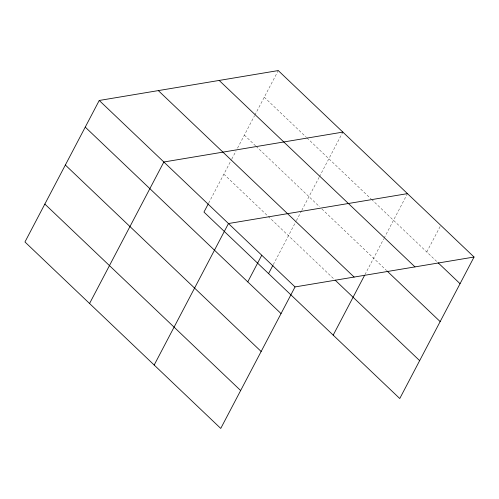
<?xml version="1.0" encoding="UTF-8"?>
<svg xmlns="http://www.w3.org/2000/svg" width="499" height="499" viewBox="0 0 499 499"><rect width="100%" height="100%" fill="white"/><g stroke="black" fill="none" stroke-linecap="round" stroke-linejoin="round"><path stroke-width="0.37" stroke-dasharray="2.5 1.87" d="M208.663 203.112L231.405 159.786M231.767 159.1L236.083 150.879M237.524 148.141L254.484 115.83M254.846 115.138L278.249 70.571M273.277 264.645L296.026 221.319M296.381 220.633L301.415 211.04M301.776 210.36L319.098 177.363M319.46 176.671L342.863 132.104M364.956 274.631L383.712 238.896M384.074 238.204L407.477 193.631M426.77 251.989L440.76 225.33M264.252 97.224L306.392 137.356M306.954 137.886L371.006 198.883M371.568 199.419L437.492 262.193M244.354 135.123L255.594 145.827M256.155 146.363L319.647 206.823M321.892 208.962L386.563 270.545M223.858 174.17L267.682 215.905M268.244 216.441L334.542 279.577"/><path stroke-width="0.75" d="M99.239 100.467L24.95 241.971L220.751 428.429L295.04 286.931L474.05 257.029L278.249 70.571L99.239 100.467L295.04 286.931M89.564 303.504L163.853 162L342.863 132.104M208.301 203.804L203.96 212.069L399.761 398.533L474.05 257.029M154.179 365.031L228.467 223.533L407.477 193.631M247.76 281.885L261.757 255.232M268.574 273.602L272.916 265.337M333.189 335.135L364.594 275.311M438.053 262.73L460.053 283.682M219.173 80.439L414.975 266.896M387.124 271.082L440.155 321.587M158.314 90.6L354.115 277.064M335.103 280.114L419.659 360.634M85.248 127.12L281.049 313.584M65.35 165.026L261.152 351.483M44.848 204.072L240.649 390.53"/></g></svg>
